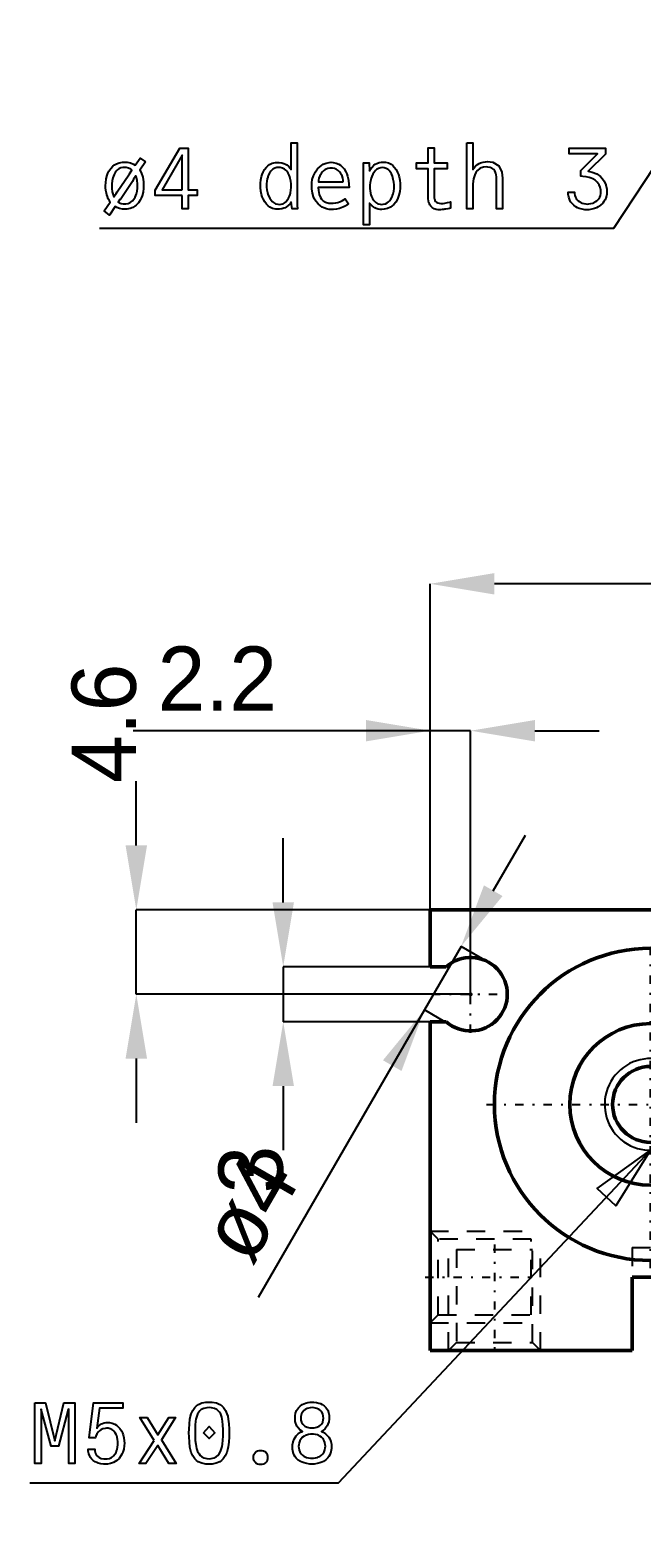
# Model space of a CAD drawing. Header units: millimetres. Extents: x 0 to 771, y 0 to 450.
# Drawn here: x 320.7 to 354, y 205.5 to 286.6 of the extents above; entities that cross this region are included whole.
import ezdxf

# ---------------------------------------------------------------- set-up
doc = ezdxf.new("R2010")
doc.units = ezdxf.units.MM
doc.linetypes.add('Center', pattern=[1.5, 0.45, -0.5, 0.05, -0.5])
doc.linetypes.add('Dashed', pattern=[2, 1, -1])
for name, color, linetype, lineweight in [('2d ConnectionPoints', 7, 'Continuous', 50), ('AM_0', 7, 'Continuous', 50), ('AM_5', 3, 'Continuous', 25), ('AM_7', 7, 'Center', 25), ('AM_9', 6, 'Dashed', 25)]:
    doc.layers.add(name, color=color, linetype=linetype, lineweight=lineweight)
doc.dimstyles.new('ISO-25', dxfattribs={"dimtxt": 2.5, "dimasz": 2.5, "dimexe": 1.25, "dimexo": 0.625, "dimtad": 1, "dimtxsty": 'Standard', "dimcen": 2.5, "dimadec": 0, "dimazin": 0, "dimtfac": 1, "dimtmove": 0, "dimatfit": 3, "dimfxl": 1, "dimarcsym": 0})

# ---------------------------------------------------------------- blocks, each defined once
blk = doc.blocks.new('9_MHF2_16D2_0__BODY_X_0_in_MHF2_16D2_64_0___1400')
at = {"layer": 'AM_0'}
for p, q in [((359.97, 238.67), (342.47, 238.67)), ((342.47, 238.67), (342.47, 235.57)), ((360.27, 238.37), (359.97, 238.67)), ((374.67, 238.37), (360.27, 238.37)), ((374.97, 238.67), (374.67, 238.37)), ((392.47, 238.67), (374.97, 238.67)), ((392.47, 235.57), (392.47, 238.67)), ((342.47, 235.57), (343.347, 235.57)), ((391.593, 235.57), (392.47, 235.57)), ((343.347, 232.57), (342.47, 232.57)), ((342.47, 232.57), (342.47, 214.67)), ((392.47, 232.57), (391.593, 232.57)), ((392.47, 214.67), (392.47, 232.57)), ((353.47, 214.67), (353.47, 218.67)), ((353.47, 218.67), (361.37, 218.67)), ((361.37, 218.67), (361.37, 214.97)), ((373.57, 214.97), (373.57, 218.67)), ((373.57, 218.67), (381.47, 218.67)), ((381.47, 218.67), (381.47, 214.67)), ((342.47, 214.67), (353.47, 214.67)), ((381.47, 214.67), (392.47, 214.67))]:
    blk.add_line(p, q, dxfattribs=at)
for centre, radius in [((354.47, 228.07), 8.5), ((380.47, 228.07), 8.5), ((354.47, 228.07), 4.4), ((380.47, 228.07), 4.4), ((354.47, 228.07), 2.067), ((380.47, 228.07), 2.067)]:
    blk.add_circle(centre, radius, dxfattribs=at)
for centre, start, end in [((344.67, 234.07), 228.59038, 131.40962), ((390.27, 234.07), 48.59038, 311.40962)]:
    blk.add_arc(centre, 2, start, end, dxfattribs=at)
at = {"layer": 'AM_5', "linetype": 'Dashed'}
for p, q in [((364.97, 238.37), (364.97, 226.37)), ((369.97, 238.37), (369.97, 226.37)), ((342.47, 221.17), (347.97, 221.17)), ((392.47, 221.17), (386.97, 221.17)), ((343.47, 214.67), (343.47, 220.17)), ((348.47, 214.67), (348.47, 220.17)), ((386.47, 214.67), (386.47, 220.17)), ((391.47, 214.67), (391.47, 220.17)), ((342.47, 216.17), (347.97, 216.17)), ((392.47, 216.17), (386.97, 216.17))]:
    blk.add_line(p, q, dxfattribs=at)
at = {"layer": 'AM_5'}
for centre in [(354.47, 228.07), (380.47, 228.07)]:
    blk.add_arc(centre, 2.5, 75, 15, dxfattribs=at)
at = {"layer": 'AM_7'}
for p, q in [((367.47, 239.77), (367.47, 205.535)), ((354.47, 219.145), (354.47, 236.995)), ((380.47, 219.145), (380.47, 236.995)), ((344.67, 231.97), (344.67, 236.17)), ((390.27, 231.97), (390.27, 236.17)), ((342.57, 234.07), (346.77, 234.07)), ((388.17, 234.07), (392.37, 234.07)), ((345.545, 228.07), (363.395, 228.07)), ((371.545, 228.07), (389.395, 228.07)), ((345.97, 220.445), (345.97, 214.395)), ((388.97, 220.445), (388.97, 214.395)), ((342.195, 218.67), (348.245, 218.67)), ((386.695, 218.67), (392.745, 218.67))]:
    blk.add_line(p, q, dxfattribs=at)
at = {"layer": 'AM_9'}
for p, q in [((364.97, 238.37), (365.403, 237.937)), ((365.47, 238.37), (365.47, 235.37)), ((369.47, 235.37), (369.47, 238.37)), ((369.537, 237.937), (369.97, 238.37)), ((365.403, 237.937), (365.403, 226.37)), ((369.537, 237.937), (365.403, 237.937)), ((369.537, 226.37), (369.537, 237.937)), ((365.47, 235.37), (369.47, 235.37)), ((365.32, 226.37), (365.32, 218.67)), ((369.62, 226.37), (365.32, 226.37)), ((369.62, 218.67), (369.62, 226.37)), ((342.903, 220.737), (342.47, 221.17)), ((347.97, 220.737), (342.903, 220.737)), ((342.903, 216.603), (342.903, 220.737)), ((347.97, 216.603), (347.97, 220.737)), ((386.97, 216.603), (386.97, 220.737)), ((392.037, 220.737), (386.97, 220.737)), ((392.47, 221.17), (392.037, 220.737)), ((392.037, 216.603), (392.037, 220.737)), ((343.903, 220.17), (348.037, 220.17)), ((343.903, 220.17), (343.903, 215.103)), ((348.037, 215.103), (348.037, 220.17)), ((353.47, 220.27), (353.47, 218.67)), ((353.47, 220.27), (361.37, 220.27)), ((361.37, 220.27), (361.37, 218.67)), ((373.57, 220.27), (381.47, 220.27)), ((373.57, 220.27), (373.57, 218.67)), ((381.47, 220.27), (381.47, 218.67)), ((386.903, 220.17), (391.037, 220.17)), ((386.903, 220.17), (386.903, 215.103)), ((391.037, 215.103), (391.037, 220.17)), ((363.72, 218.67), (363.72, 210.37)), ((371.22, 218.67), (363.72, 218.67)), ((371.22, 210.37), (371.22, 218.67)), ((342.47, 216.17), (342.903, 216.603)), ((342.903, 216.603), (347.97, 216.603)), ((386.97, 216.603), (392.037, 216.603)), ((392.037, 216.603), (392.47, 216.17)), ((343.903, 215.103), (343.47, 214.67)), ((343.903, 215.103), (348.037, 215.103)), ((348.47, 214.67), (348.037, 215.103)), ((386.903, 215.103), (386.47, 214.67)), ((386.903, 215.103), (391.037, 215.103)), ((391.47, 214.67), (391.037, 215.103))]:
    blk.add_line(p, q, dxfattribs=at)
blk = doc.blocks.new('*D29')
at = {"layer": 'AM_5', "color": 0, "lineweight": -2}
for p, q in [((345.904, 239.708), (347.654, 242.739)), ((344.154, 236.677), (342.154, 233.213)), ((345.67, 235.802), (344.154, 236.677)), ((342.154, 233.213), (333.112, 217.551)), ((343.67, 232.338), (342.154, 233.213)), ((340.404, 230.182), (338.654, 227.151))]:
    blk.add_line(p, q, dxfattribs=at)
at = {"layer": 'AM_5', "color": 0}
for points in [[(345.399, 240), (346.41, 239.416), (344.154, 236.677)], [(340.91, 229.89), (339.899, 230.474), (342.154, 233.213)]]:
    blk.add_solid(points, dxfattribs=at)
at = {"layer": 'Defpoints', "color": 0}
for p in [(345.67, 235.802), (342.154, 233.213), (343.67, 232.338)]:
    blk.add_point(p, dxfattribs=at)
at = {"layer": 'AM_5', "color": 0, "insert": (332.614, 222.44), "char_height": 3.5, "attachment_point": 5, "rotation": 60}
blk.add_mtext('ø4', dxfattribs=at)
blk = doc.blocks.new('*D30')
at = {"layer": 'AM_5', "color": 0, "lineweight": -2}
for p, q in [((334.47, 239.07), (334.47, 242.57)), ((342.47, 235.57), (334.47, 235.57)), ((334.47, 235.57), (334.47, 232.57)), ((342.47, 232.57), (334.47, 232.57)), ((334.47, 229.07), (334.47, 225.57))]:
    blk.add_line(p, q, dxfattribs=at)
at = {"layer": 'AM_5', "color": 0}
for points in [[(333.887, 239.07), (335.053, 239.07), (334.47, 235.57)], [(335.053, 229.07), (333.887, 229.07), (334.47, 232.57)]]:
    blk.add_solid(points, dxfattribs=at)
at = {"layer": 'Defpoints', "color": 0}
for p in [(342.47, 235.57), (334.47, 232.57), (342.47, 232.57)]:
    blk.add_point(p, dxfattribs=at)
at = {"layer": 'AM_5', "color": 0, "insert": (332.72, 224.52), "char_height": 3.5, "attachment_point": 5, "rotation": 90}
blk.add_mtext('3', dxfattribs=at)
blk = doc.blocks.new('*D31')
at = {"layer": 'AM_5', "color": 0, "lineweight": -2}
for p, q in [((326.47, 242.17), (326.47, 245.67)), ((342.47, 238.67), (326.47, 238.67)), ((326.47, 234.07), (326.47, 238.67)), ((344.67, 234.07), (326.47, 234.07)), ((326.47, 230.57), (326.47, 227.07))]:
    blk.add_line(p, q, dxfattribs=at)
at = {"layer": 'AM_5', "color": 0}
for points in [[(325.887, 242.17), (327.053, 242.17), (326.47, 238.67)], [(327.053, 230.57), (325.887, 230.57), (326.47, 234.07)]]:
    blk.add_solid(points, dxfattribs=at)
at = {"layer": 'Defpoints', "color": 0}
for p in [(326.47, 238.67), (342.47, 238.67), (344.67, 234.07)]:
    blk.add_point(p, dxfattribs=at)
at = {"layer": 'AM_5', "color": 0, "insert": (324.72, 248.82), "char_height": 3.5, "attachment_point": 5, "rotation": 90}
blk.add_mtext('4.6', dxfattribs=at)
blk = doc.blocks.new('*D32')
at = {"layer": 'AM_5', "color": 0, "lineweight": -2}
for p, q in [((342.47, 248.42), (326.292, 248.42)), ((338.97, 248.42), (335.47, 248.42)), ((342.47, 238.67), (342.47, 248.42)), ((344.67, 248.42), (342.47, 248.42)), ((344.67, 234.07), (344.67, 248.42)), ((348.17, 248.42), (351.67, 248.42))]:
    blk.add_line(p, q, dxfattribs=at)
at = {"layer": 'AM_5', "color": 0}
for points in [[(338.97, 247.837), (338.97, 249.003), (342.47, 248.42)], [(348.17, 249.003), (348.17, 247.837), (344.67, 248.42)]]:
    blk.add_solid(points, dxfattribs=at)
at = {"layer": 'Defpoints', "color": 0}
for p in [(342.47, 248.42), (342.47, 238.67), (344.67, 234.07)]:
    blk.add_point(p, dxfattribs=at)
at = {"layer": 'AM_5', "color": 0, "insert": (330.881, 251.257), "char_height": 3.5, "attachment_point": 5}
blk.add_mtext('2.2', dxfattribs=at)
blk = doc.blocks.new('*D38')
at = {"layer": 'AM_5', "color": 0, "lineweight": -2}
for p, q in [((342.47, 238.67), (342.47, 256.42)), ((388.97, 256.42), (345.97, 256.42)), ((392.47, 238.67), (392.47, 256.42))]:
    blk.add_line(p, q, dxfattribs=at)
at = {"layer": 'AM_5', "color": 0}
for points in [[(345.97, 257.003), (345.97, 255.837), (342.47, 256.42)], [(388.97, 255.837), (388.97, 257.003), (392.47, 256.42)]]:
    blk.add_solid(points, dxfattribs=at)
at = {"layer": 'Defpoints', "color": 0}
for p in [(342.47, 256.42), (342.47, 238.67), (392.47, 238.67)]:
    blk.add_point(p, dxfattribs=at)
at = {"layer": 'AM_5', "color": 0, "insert": (367.47, 259.257), "char_height": 3.5, "attachment_point": 5}
blk.add_mtext('50', dxfattribs=at)

msp = doc.modelspace()

# ---------------------------------------------------------------- linework, layer by layer
at = {"layer": '2d ConnectionPoints'}
msp.add_point((344.67, 234.07), dxfattribs=at)
msp.add_point((344.67, 234.07), dxfattribs=at)
at = {"layer": 'AM_5'}
for p, q in [((352.47, 275.79), (365.47, 295.54)), ((324.47, 275.79), (352.47, 275.79)), ((337.47, 207.47), (354.47, 225.57)), ((320.67, 207.47), (337.47, 207.47))]:
    msp.add_line(p, q, dxfattribs=at)
for points in [[(328.967, 277.568), (327.493, 277.568), (327.493, 277.864), (328.835, 280.139), (329.286, 280.139), (329.286, 277.875), (329.777, 277.875), (329.777, 277.568), (329.286, 277.568), (329.286, 276.84), (328.967, 276.84), (328.967, 277.568)], [(328.972, 277.875), (328.972, 279.757), (327.884, 277.875), (328.972, 277.875)], [(334.187, 276.813), (334.187, 276.813), (334.062, 276.82), (333.891, 276.861), (333.891, 276.861), (333.739, 276.936), (333.648, 277.005), (333.648, 277.005), (333.566, 277.086), (333.46, 277.224), (333.46, 277.224), (333.375, 277.382), (333.33, 277.497), (333.33, 277.497), (333.293, 277.619), (333.253, 277.804), (333.253, 277.804), (333.231, 277.994), (333.227, 278.123), (333.227, 278.123), (333.231, 278.246), (333.252, 278.427), (333.252, 278.427), (333.291, 278.603), (333.327, 278.718), (333.327, 278.718), (333.372, 278.828), (333.455, 278.978), (333.455, 278.978), (333.559, 279.109), (333.639, 279.187), (333.639, 279.187), (333.728, 279.253), (333.876, 279.324), (333.876, 279.324), (334.043, 279.362), (334.164, 279.37), (334.164, 279.37), (334.255, 279.366), (334.385, 279.347), (334.385, 279.347), (334.509, 279.311), (334.588, 279.278), (334.588, 279.278), (334.662, 279.236), (334.763, 279.156), (334.763, 279.156), (334.85, 279.054), (334.902, 278.974), (334.902, 280.435), (335.229, 280.435), (335.229, 277.386), (335.229, 277.386), (335.229, 277.353), (335.23, 277.3), (335.23, 277.3), (335.231, 277.242), (335.231, 277.201), (335.231, 277.201), (335.232, 277.16), (335.234, 277.107), (335.234, 277.107), (335.235, 277.063), (335.236, 277.038), (335.243, 276.84), (334.952, 276.84), (334.902, 277.195), (334.902, 277.195), (334.84, 277.118), (334.744, 277.019), (334.744, 277.019), (334.645, 276.942), (334.576, 276.901), (334.576, 276.901), (334.505, 276.869), (334.393, 276.835), (334.393, 276.835), (334.272, 276.816), (334.187, 276.813)], [(342.979, 276.79), (342.979, 276.79), (342.9, 276.793), (342.792, 276.811), (342.792, 276.811), (342.695, 276.845), (342.636, 276.875), (342.636, 276.875), (342.583, 276.912), (342.514, 276.977), (342.514, 276.977), (342.457, 277.054), (342.426, 277.112), (342.426, 277.112), (342.4, 277.174), (342.373, 277.274), (342.373, 277.274), (342.358, 277.382), (342.355, 277.459), (342.355, 279.024), (341.727, 279.024), (341.727, 279.343), (342.355, 279.343), (342.355, 280.166), (342.683, 280.166), (342.683, 279.343), (343.393, 279.343), (343.393, 279.024), (342.683, 279.024), (342.683, 277.573), (342.683, 277.573), (342.684, 277.515), (342.691, 277.437), (342.691, 277.437), (342.704, 277.369), (342.716, 277.329), (342.716, 277.329), (342.731, 277.294), (342.764, 277.247), (342.764, 277.247), (342.809, 277.208), (342.844, 277.186), (342.844, 277.186), (342.886, 277.168), (342.961, 277.148), (342.961, 277.148), (343.051, 277.138), (343.12, 277.136), (343.12, 277.136), (343.17, 277.139), (343.277, 277.154), (343.277, 277.154), (343.421, 277.182), (343.538, 277.209), (343.584, 277.218), (343.584, 276.876), (343.584, 276.876), (343.519, 276.862), (343.424, 276.843), (343.424, 276.843), (343.331, 276.825), (343.271, 276.815), (343.271, 276.815), (343.211, 276.806), (343.123, 276.796), (343.123, 276.796), (343.036, 276.791), (342.979, 276.79)], [(344.459, 280.435), (344.787, 280.435), (344.787, 278.983), (344.787, 278.983), (344.844, 279.063), (344.941, 279.167), (344.941, 279.167), (345.052, 279.254), (345.132, 279.302), (345.132, 279.302), (345.217, 279.341), (345.35, 279.383), (345.35, 279.383), (345.488, 279.406), (345.583, 279.411), (345.583, 279.411), (345.881, 279.375), (346.204, 279.187), (346.204, 279.187), (346.378, 278.837), (346.411, 278.514), (346.411, 276.84), (346.083, 276.84), (346.083, 278.369), (346.083, 278.369), (346.082, 278.459), (346.074, 278.582), (346.074, 278.582), (346.06, 278.692), (346.047, 278.758), (346.047, 278.758), (346.029, 278.818), (345.989, 278.901), (345.989, 278.901), (345.933, 278.974), (345.887, 279.017), (345.887, 279.017), (345.832, 279.054), (345.732, 279.094), (345.732, 279.094), (345.609, 279.115), (345.515, 279.12), (345.515, 279.12), (345.371, 279.108), (345.186, 279.046), (345.186, 279.046), (345.039, 278.93), (344.961, 278.824), (344.961, 278.824), (344.898, 278.696), (344.83, 278.468), (344.83, 278.468), (344.794, 278.196), (344.787, 277.991), (344.787, 276.84), (344.459, 276.84), (344.459, 280.435)], [(350.323, 277.755), (350.323, 277.755), (350.327, 277.677), (350.347, 277.569), (350.347, 277.569), (350.385, 277.47), (350.42, 277.409), (350.42, 277.409), (350.461, 277.352), (350.533, 277.278), (350.533, 277.278), (350.616, 277.216), (350.678, 277.181), (350.678, 277.181), (350.743, 277.153), (350.845, 277.122), (350.845, 277.122), (350.951, 277.105), (351.024, 277.102), (351.024, 277.102), (351.101, 277.105), (351.213, 277.122), (351.213, 277.122), (351.321, 277.153), (351.39, 277.182), (351.39, 277.182), (351.455, 277.217), (351.543, 277.28), (351.543, 277.28), (351.619, 277.355), (351.663, 277.412), (351.663, 277.412), (351.7, 277.474), (351.74, 277.572), (351.74, 277.572), (351.761, 277.679), (351.765, 277.755), (351.765, 277.755), (351.76, 277.862), (351.729, 278.011), (351.729, 278.011), (351.674, 278.144), (351.622, 278.224), (351.622, 278.224), (351.56, 278.297), (351.452, 278.393), (351.452, 278.393), (351.325, 278.471), (351.23, 278.513), (351.23, 278.513), (351.127, 278.548), (350.964, 278.586), (350.964, 278.586), (350.788, 278.606), (350.664, 278.61), (350.664, 278.928), (351.588, 279.834), (350.045, 279.834), (350.045, 280.139), (352.02, 280.139), (352.02, 279.82), (351.076, 278.888), (351.076, 278.888), (351.282, 278.84), (351.544, 278.737), (351.544, 278.737), (351.751, 278.596), (351.857, 278.481), (351.857, 278.481), (351.942, 278.354), (352.034, 278.146), (352.034, 278.146), (352.083, 277.918), (352.093, 277.755), (352.093, 277.755), (352.087, 277.637), (352.053, 277.473), (352.053, 277.473), (351.991, 277.324), (351.934, 277.232), (351.934, 277.232), (351.866, 277.149), (351.751, 277.04), (351.751, 277.04), (351.62, 276.95), (351.523, 276.901), (351.523, 276.901), (351.421, 276.861), (351.266, 276.818), (351.266, 276.818), (351.105, 276.794), (350.996, 276.79), (350.996, 276.79), (350.89, 276.794), (350.737, 276.818), (350.737, 276.818), (350.589, 276.861), (350.495, 276.9), (350.495, 276.9), (350.405, 276.949), (350.284, 277.038), (350.284, 277.038), (350.18, 277.146), (350.119, 277.229), (350.119, 277.229), (350.068, 277.32), (350.013, 277.47), (350.013, 277.47), (349.983, 277.635), (349.977, 277.755), (350.323, 277.755)], [(326.963, 279.393), (326.661, 278.951), (326.661, 278.951), (326.736, 278.81), (326.818, 278.572), (326.818, 278.572), (326.862, 278.305), (326.87, 278.109), (326.87, 278.109), (326.865, 277.958), (326.838, 277.745), (326.838, 277.745), (326.789, 277.549), (326.743, 277.428), (326.743, 277.428), (326.687, 277.316), (326.589, 277.169), (326.589, 277.169), (326.47, 277.046), (326.381, 276.977), (326.381, 276.977), (326.284, 276.919), (326.127, 276.857), (326.127, 276.857), (325.957, 276.824), (325.835, 276.817), (325.835, 276.817), (325.723, 276.823), (325.563, 276.853), (325.563, 276.853), (325.413, 276.908), (325.319, 276.958), (325.011, 276.503), (324.725, 276.722), (325.055, 277.206), (325.055, 277.206), (325.007, 277.276), (324.945, 277.39), (324.945, 277.39), (324.893, 277.514), (324.865, 277.603), (324.865, 277.603), (324.841, 277.697), (324.816, 277.844), (324.816, 277.844), (324.802, 278), (324.8, 278.109), (324.8, 278.109), (324.805, 278.261), (324.831, 278.473), (324.831, 278.473), (324.881, 278.668), (324.926, 278.787), (324.926, 278.787), (324.981, 278.898), (325.079, 279.043), (325.079, 279.043), (325.197, 279.165), (325.287, 279.232), (325.287, 279.232), (325.384, 279.288), (325.542, 279.349), (325.542, 279.349), (325.716, 279.382), (325.84, 279.388), (325.84, 279.388), (325.97, 279.381), (326.151, 279.344), (326.151, 279.344), (326.315, 279.276), (326.415, 279.213), (326.681, 279.606), (326.963, 279.393)], [(325.137, 278.082), (325.137, 278.082), (325.141, 277.948), (325.165, 277.763), (325.165, 277.763), (325.209, 277.596), (325.25, 277.495), (325.371, 277.673), (325.426, 277.773), (326.058, 278.696), (326.103, 278.751), (326.235, 278.944), (326.235, 278.944), (326.164, 278.999), (326.045, 279.059), (326.045, 279.059), (325.915, 279.091), (325.821, 279.097), (325.821, 279.097), (325.741, 279.092), (325.629, 279.066), (325.629, 279.066), (325.526, 279.019), (325.462, 278.975), (325.462, 278.975), (325.403, 278.922), (325.325, 278.826), (325.325, 278.826), (325.259, 278.711), (325.222, 278.624), (325.222, 278.624), (325.191, 278.528), (325.158, 278.373), (325.158, 278.373), (325.14, 278.204), (325.137, 278.082)], [(334.26, 277.081), (334.26, 277.081), (334.351, 277.087), (334.473, 277.12), (334.473, 277.12), (334.578, 277.182), (334.639, 277.238), (334.639, 277.238), (334.692, 277.304), (334.76, 277.414), (334.76, 277.414), (334.812, 277.537), (334.839, 277.626), (334.839, 277.626), (334.86, 277.719), (334.883, 277.861), (334.883, 277.861), (334.895, 278.006), (334.897, 278.105), (334.897, 278.105), (334.894, 278.204), (334.88, 278.349), (334.88, 278.349), (334.853, 278.489), (334.829, 278.58), (334.829, 278.58), (334.798, 278.667), (334.739, 278.786), (334.739, 278.786), (334.664, 278.89), (334.605, 278.951), (334.605, 278.951), (334.539, 279.004), (334.427, 279.06), (334.427, 279.06), (334.299, 279.091), (334.205, 279.097), (334.205, 279.097), (334.122, 279.091), (334.007, 279.06), (334.007, 279.06), (333.904, 279.001), (333.843, 278.948), (333.843, 278.948), (333.787, 278.885), (333.715, 278.779), (333.715, 278.779), (333.657, 278.66), (333.625, 278.572), (333.625, 278.572), (333.6, 278.482), (333.572, 278.345), (333.572, 278.345), (333.558, 278.207), (333.555, 278.114), (333.555, 278.114), (333.558, 278.017), (333.575, 277.872), (333.575, 277.872), (333.606, 277.727), (333.634, 277.632), (333.634, 277.632), (333.669, 277.539), (333.734, 277.414), (333.734, 277.414), (333.813, 277.303), (333.873, 277.237), (333.873, 277.237), (333.94, 277.181), (334.05, 277.12), (334.05, 277.12), (334.172, 277.087), (334.26, 277.081)], [(337.078, 276.804), (337.078, 276.804), (336.979, 276.809), (336.831, 276.837), (336.831, 276.837), (336.684, 276.889), (336.587, 276.937), (336.587, 276.937), (336.493, 276.996), (336.364, 277.11), (336.364, 277.11), (336.249, 277.252), (336.181, 277.363), (336.181, 277.363), (336.122, 277.487), (336.059, 277.697), (336.059, 277.697), (336.025, 277.935), (336.018, 278.109), (336.018, 278.109), (336.024, 278.247), (336.054, 278.445), (336.054, 278.445), (336.111, 278.631), (336.164, 278.75), (336.164, 278.75), (336.226, 278.861), (336.334, 279.009), (336.334, 279.009), (336.46, 279.135), (336.554, 279.207), (336.554, 279.207), (336.653, 279.267), (336.808, 279.333), (336.808, 279.333), (336.971, 279.368), (337.083, 279.374), (337.083, 279.374), (337.193, 279.368), (337.349, 279.335), (337.349, 279.335), (337.494, 279.272), (337.584, 279.215), (337.584, 279.215), (337.668, 279.145), (337.78, 279.018), (337.78, 279.018), (337.875, 278.863), (337.928, 278.744), (337.928, 278.744), (337.973, 278.615), (338.021, 278.401), (338.021, 278.401), (338.047, 278.165), (338.052, 277.996), (336.378, 277.996), (336.378, 277.996), (336.382, 277.836), (336.419, 277.627), (336.419, 277.627), (336.49, 277.454), (336.556, 277.359), (336.556, 277.359), (336.637, 277.28), (336.78, 277.195), (336.78, 277.195), (336.953, 277.149), (337.083, 277.14), (337.083, 277.14), (337.185, 277.143), (337.325, 277.159), (337.325, 277.159), (337.45, 277.187), (337.525, 277.213), (337.525, 277.213), (337.595, 277.243), (337.694, 277.293), (337.694, 277.293), (337.786, 277.347), (337.843, 277.386), (338.029, 277.113), (338.029, 277.113), (337.96, 277.061), (337.846, 276.99), (337.846, 276.99), (337.719, 276.928), (337.628, 276.891), (337.628, 276.891), (337.53, 276.86), (337.373, 276.826), (337.373, 276.826), (337.201, 276.807), (337.078, 276.804)], [(337.733, 278.31), (337.733, 278.31), (337.728, 278.396), (337.707, 278.517), (337.707, 278.517), (337.672, 278.629), (337.641, 278.699), (337.641, 278.699), (337.605, 278.763), (337.541, 278.848), (337.541, 278.848), (337.465, 278.919), (337.409, 278.959), (337.409, 278.959), (337.349, 278.992), (337.253, 279.028), (337.253, 279.028), (337.15, 279.048), (337.078, 279.051), (337.078, 279.051), (337.005, 279.048), (336.9, 279.028), (336.9, 279.028), (336.801, 278.992), (336.738, 278.959), (336.738, 278.959), (336.679, 278.919), (336.6, 278.848), (336.6, 278.848), (336.531, 278.763), (336.491, 278.699), (336.491, 278.699), (336.457, 278.629), (336.417, 278.517), (336.417, 278.517), (336.392, 278.396), (336.382, 278.31), (337.733, 278.31)], [(338.848, 278.783), (338.848, 278.783), (338.847, 278.904), (338.844, 279.076), (338.844, 279.076), (338.839, 279.239), (338.834, 279.343), (339.148, 279.343), (339.162, 278.91), (339.162, 278.91), (339.216, 278.998), (339.306, 279.114), (339.306, 279.114), (339.408, 279.21), (339.481, 279.264), (339.481, 279.264), (339.559, 279.309), (339.685, 279.357), (339.685, 279.357), (339.821, 279.383), (339.917, 279.388), (339.917, 279.388), (340.037, 279.38), (340.202, 279.34), (340.202, 279.34), (340.349, 279.266), (340.436, 279.197), (340.436, 279.197), (340.514, 279.116), (340.615, 278.98), (340.615, 278.98), (340.696, 278.824), (340.739, 278.71), (340.739, 278.71), (340.774, 278.591), (340.812, 278.409), (340.812, 278.409), (340.832, 278.222), (340.836, 278.096), (340.836, 278.096), (340.832, 277.965), (340.81, 277.775), (340.81, 277.775), (340.768, 277.591), (340.73, 277.472), (340.73, 277.472), (340.683, 277.359), (340.595, 277.206), (340.595, 277.206), (340.485, 277.072), (340.399, 276.994), (340.399, 276.994), (340.305, 276.927), (340.146, 276.855), (340.146, 276.855), (339.966, 276.816), (339.835, 276.808), (339.835, 276.808), (339.752, 276.811), (339.636, 276.829), (339.636, 276.829), (339.53, 276.861), (339.465, 276.891), (339.465, 276.891), (339.404, 276.928), (339.315, 276.998), (339.315, 276.998), (339.23, 277.086), (339.175, 277.154), (339.175, 275.976), (338.848, 275.976), (338.848, 278.783)], [(339.833, 277.081), (339.833, 277.081), (339.916, 277.087), (340.031, 277.115), (340.031, 277.115), (340.136, 277.168), (340.199, 277.217), (340.199, 277.217), (340.257, 277.274), (340.332, 277.373), (340.332, 277.373), (340.394, 277.488), (340.428, 277.574), (340.428, 277.574), (340.455, 277.664), (340.485, 277.805), (340.485, 277.805), (340.501, 277.953), (340.504, 278.055), (340.504, 278.055), (340.501, 278.149), (340.488, 278.291), (340.488, 278.291), (340.464, 278.433), (340.441, 278.527), (340.441, 278.527), (340.413, 278.618), (340.359, 278.744), (340.359, 278.744), (340.29, 278.856), (340.237, 278.923), (340.237, 278.923), (340.176, 278.981), (340.074, 279.043), (340.074, 279.043), (339.957, 279.077), (339.871, 279.083), (339.871, 279.083), (339.784, 279.077), (339.664, 279.042), (339.664, 279.042), (339.555, 278.978), (339.49, 278.919), (339.49, 278.919), (339.431, 278.851), (339.355, 278.736), (339.355, 278.736), (339.293, 278.607), (339.259, 278.513), (339.259, 278.513), (339.232, 278.417), (339.203, 278.272), (339.203, 278.272), (339.187, 278.129), (339.184, 278.034), (339.184, 278.034), (339.187, 277.949), (339.2, 277.821), (339.2, 277.821), (339.224, 277.691), (339.247, 277.603), (339.247, 277.603), (339.275, 277.518), (339.33, 277.401), (339.33, 277.401), (339.4, 277.296), (339.455, 277.232), (339.455, 277.232), (339.517, 277.178), (339.622, 277.119), (339.622, 277.119), (339.743, 277.087), (339.833, 277.081)], [(325.821, 277.104), (325.821, 277.104), (325.905, 277.109), (326.022, 277.134), (326.022, 277.134), (326.129, 277.18), (326.196, 277.223), (326.196, 277.223), (326.257, 277.275), (326.338, 277.368), (326.338, 277.368), (326.406, 277.48), (326.445, 277.565), (326.445, 277.565), (326.477, 277.656), (326.511, 277.806), (326.511, 277.806), (326.53, 277.97), (326.533, 278.087), (326.533, 278.087), (326.53, 278.209), (326.511, 278.381), (326.511, 278.381), (326.475, 278.538), (326.442, 278.635), (326.317, 278.451), (326.263, 278.332), (325.639, 277.404), (325.58, 277.345), (325.485, 277.204), (325.485, 277.204), (325.545, 277.168), (325.643, 277.129), (325.643, 277.129), (325.747, 277.108), (325.821, 277.104)], [(354.47, 225.57), (352.584, 222.54), (351.564, 223.498), (354.47, 225.57)], [(320.945, 211.819), (321.532, 211.819), (322.033, 209.758), (322.529, 211.819), (323.125, 211.819), (323.125, 208.52), (322.788, 208.52), (322.788, 211.473), (322.765, 211.462), (322.242, 209.453), (321.828, 209.453), (321.298, 211.462), (321.282, 211.471), (321.282, 208.52), (320.945, 208.52), (320.945, 211.819)], [(324.787, 208.479), (324.787, 208.479), (324.685, 208.483), (324.538, 208.501), (324.538, 208.501), (324.401, 208.535), (324.314, 208.567), (324.314, 208.567), (324.233, 208.606), (324.124, 208.678), (324.124, 208.678), (324.03, 208.769), (323.976, 208.839), (323.976, 208.839), (323.931, 208.916), (323.881, 209.047), (323.881, 209.047), (323.855, 209.194), (323.85, 209.303), (324.205, 209.303), (324.205, 209.303), (324.211, 209.201), (324.246, 209.067), (324.246, 209.067), (324.31, 208.958), (324.37, 208.898), (324.37, 208.898), (324.44, 208.849), (324.56, 208.795), (324.56, 208.795), (324.698, 208.767), (324.801, 208.761), (324.801, 208.761), (324.889, 208.766), (325.009, 208.791), (325.009, 208.791), (325.115, 208.838), (325.179, 208.882), (325.179, 208.882), (325.235, 208.933), (325.309, 209.021), (325.309, 209.021), (325.368, 209.123), (325.399, 209.198), (325.399, 209.198), (325.425, 209.278), (325.452, 209.403), (325.452, 209.403), (325.467, 209.534), (325.47, 209.626), (325.47, 209.626), (325.467, 209.709), (325.453, 209.831), (325.453, 209.831), (325.426, 209.947), (325.401, 210.023), (325.401, 210.023), (325.371, 210.094), (325.316, 210.19), (325.316, 210.19), (325.247, 210.273), (325.194, 210.322), (325.194, 210.322), (325.136, 210.363), (325.039, 210.407), (325.039, 210.407), (324.93, 210.431), (324.851, 210.436), (324.851, 210.436), (324.766, 210.43), (324.647, 210.401), (324.647, 210.401), (324.537, 210.347), (324.469, 210.297), (324.469, 210.297), (324.407, 210.237), (324.33, 210.132), (324.33, 210.132), (324.273, 210.009), (324.246, 209.917), (323.9, 209.917), (324.137, 211.828), (325.743, 211.828), (325.743, 211.532), (324.46, 211.532), (324.314, 210.438), (324.314, 210.438), (324.362, 210.497), (324.437, 210.573), (324.437, 210.573), (324.516, 210.637), (324.571, 210.671), (324.571, 210.671), (324.629, 210.699), (324.722, 210.73), (324.722, 210.73), (324.824, 210.746), (324.896, 210.75), (324.896, 210.75), (325.008, 210.743), (325.164, 210.712), (325.164, 210.712), (325.306, 210.653), (325.392, 210.599), (325.392, 210.599), (325.472, 210.535), (325.577, 210.422), (325.577, 210.422), (325.663, 210.29), (325.711, 210.191), (325.711, 210.191), (325.75, 210.085), (325.793, 209.918), (325.793, 209.918), (325.816, 209.741), (325.82, 209.617), (325.82, 209.617), (325.815, 209.486), (325.788, 209.301), (325.788, 209.301), (325.737, 209.13), (325.69, 209.024), (325.69, 209.024), (325.634, 208.925), (325.535, 208.794), (325.535, 208.794), (325.416, 208.684), (325.326, 208.622), (325.326, 208.622), (325.23, 208.571), (325.074, 208.515), (325.074, 208.515), (324.906, 208.485), (324.787, 208.479)], [(330.433, 208.475), (330.433, 208.475), (330.261, 208.483), (330.035, 208.527), (330.035, 208.527), (329.847, 208.608), (329.743, 208.684), (329.743, 208.684), (329.654, 208.774), (329.543, 208.932), (329.543, 208.932), (329.461, 209.118), (329.421, 209.258), (329.421, 209.258), (329.392, 209.412), (329.359, 209.671), (329.359, 209.671), (329.342, 209.965), (329.338, 210.181), (329.338, 210.181), (329.342, 210.391), (329.359, 210.679), (329.359, 210.679), (329.392, 210.934), (329.423, 211.086), (329.423, 211.086), (329.463, 211.225), (329.546, 211.41), (329.546, 211.41), (329.657, 211.567), (329.747, 211.656), (329.747, 211.656), (329.851, 211.731), (330.038, 211.812), (330.038, 211.812), (330.263, 211.856), (330.433, 211.864), (330.433, 211.864), (330.604, 211.856), (330.829, 211.812), (330.829, 211.812), (331.017, 211.731), (331.121, 211.656), (331.121, 211.656), (331.211, 211.567), (331.322, 211.41), (331.322, 211.41), (331.406, 211.225), (331.446, 211.087), (331.446, 211.087), (331.477, 210.936), (331.51, 210.68), (331.51, 210.68), (331.528, 210.392), (331.532, 210.181), (331.532, 210.181), (331.528, 209.969), (331.509, 209.677), (331.509, 209.677), (331.475, 209.419), (331.443, 209.264), (331.443, 209.264), (331.401, 209.123), (331.316, 208.935), (331.316, 208.935), (331.203, 208.775), (331.113, 208.685), (331.113, 208.685), (331.009, 208.609), (330.822, 208.527), (330.822, 208.527), (330.6, 208.483), (330.433, 208.475)], [(330.433, 208.775), (330.433, 208.775), (330.553, 208.782), (330.711, 208.82), (330.711, 208.82), (330.843, 208.891), (330.916, 208.957), (330.916, 208.957), (330.98, 209.034), (331.058, 209.169), (331.058, 209.169), (331.116, 209.325), (331.144, 209.441), (331.144, 209.441), (331.165, 209.568), (331.187, 209.778), (331.187, 209.778), (331.199, 210.011), (331.202, 210.181), (331.202, 210.181), (331.2, 210.36), (331.189, 210.602), (331.189, 210.602), (331.169, 210.813), (331.15, 210.935), (331.15, 210.935), (331.125, 211.045), (331.07, 211.193), (331.07, 211.193), (330.994, 211.319), (330.932, 211.391), (330.932, 211.391), (330.859, 211.452), (330.724, 211.517), (330.724, 211.517), (330.559, 211.553), (330.433, 211.559), (330.433, 211.559), (330.307, 211.553), (330.144, 211.517), (330.144, 211.517), (330.01, 211.452), (329.937, 211.391), (329.937, 211.391), (329.875, 211.319), (329.799, 211.193), (329.799, 211.193), (329.745, 211.045), (329.72, 210.935), (329.72, 210.935), (329.701, 210.813), (329.681, 210.602), (329.681, 210.602), (329.67, 210.36), (329.668, 210.181), (329.668, 210.181), (329.671, 210.01), (329.682, 209.775), (329.682, 209.775), (329.704, 209.565), (329.724, 209.439), (329.724, 209.439), (329.751, 209.324), (329.808, 209.168), (329.808, 209.168), (329.885, 209.034), (329.948, 208.957), (329.948, 208.957), (330.021, 208.891), (330.153, 208.82), (330.153, 208.82), (330.312, 208.782), (330.433, 208.775)], [(336.04, 208.484), (336.04, 208.484), (335.925, 208.487), (335.76, 208.508), (335.76, 208.508), (335.604, 208.545), (335.505, 208.58), (335.505, 208.58), (335.411, 208.623), (335.285, 208.705), (335.285, 208.705), (335.177, 208.807), (335.114, 208.886), (335.114, 208.886), (335.06, 208.974), (335.003, 209.123), (335.003, 209.123), (334.972, 209.293), (334.966, 209.416), (334.966, 209.416), (334.972, 209.535), (335.003, 209.7), (335.003, 209.7), (335.061, 209.849), (335.115, 209.94), (335.115, 209.94), (335.178, 210.022), (335.289, 210.128), (335.289, 210.128), (335.418, 210.213), (335.514, 210.258), (335.514, 210.258), (335.369, 210.357), (335.212, 210.55), (335.212, 210.55), (335.127, 210.799), (335.111, 210.995), (335.111, 210.995), (335.117, 211.105), (335.144, 211.257), (335.144, 211.257), (335.196, 211.393), (335.243, 211.475), (335.243, 211.475), (335.299, 211.55), (335.395, 211.646), (335.395, 211.646), (335.506, 211.725), (335.588, 211.768), (335.588, 211.768), (335.674, 211.802), (335.807, 211.84), (335.807, 211.84), (335.945, 211.86), (336.04, 211.864), (336.04, 211.864), (336.139, 211.861), (336.282, 211.842), (336.282, 211.842), (336.417, 211.807), (336.504, 211.774), (336.504, 211.774), (336.585, 211.735), (336.694, 211.661), (336.694, 211.661), (336.789, 211.569), (336.844, 211.499), (336.844, 211.499), (336.89, 211.421), (336.94, 211.292), (336.94, 211.292), (336.967, 211.146), (336.972, 211.041), (336.972, 211.041), (336.968, 210.937), (336.944, 210.79), (336.944, 210.79), (336.901, 210.655), (336.861, 210.571), (336.861, 210.571), (336.813, 210.493), (336.726, 210.391), (336.726, 210.391), (336.623, 210.307), (336.545, 210.26), (336.545, 210.26), (336.642, 210.213), (336.774, 210.126), (336.774, 210.126), (336.887, 210.022), (336.952, 209.942), (336.952, 209.942), (337.007, 209.856), (337.066, 209.716), (337.066, 209.716), (337.098, 209.565), (337.104, 209.457), (337.104, 209.457), (337.098, 209.327), (337.067, 209.148), (337.067, 209.148), (337.01, 208.992), (336.956, 208.9), (336.956, 208.9), (336.894, 208.817), (336.785, 208.711), (336.785, 208.711), (336.661, 208.627), (336.568, 208.583), (336.568, 208.583), (336.471, 208.547), (336.316, 208.508), (336.316, 208.508), (336.153, 208.488), (336.04, 208.484)], [(336.04, 210.461), (336.04, 210.461), (336.151, 210.466), (336.299, 210.495), (336.299, 210.495), (336.424, 210.549), (336.495, 210.599), (336.495, 210.599), (336.554, 210.659), (336.617, 210.764), (336.617, 210.764), (336.652, 210.888), (336.658, 210.982), (336.658, 210.982), (336.652, 211.085), (336.619, 211.223), (336.619, 211.223), (336.556, 211.339), (336.499, 211.405), (336.499, 211.405), (336.43, 211.46), (336.305, 211.519), (336.305, 211.519), (336.154, 211.551), (336.04, 211.557), (336.04, 211.557), (335.928, 211.551), (335.781, 211.518), (335.781, 211.518), (335.658, 211.458), (335.589, 211.402), (335.589, 211.402), (335.532, 211.336), (335.47, 211.218), (335.47, 211.218), (335.436, 211.078), (335.43, 210.972), (335.43, 210.972), (335.436, 210.88), (335.469, 210.758), (335.469, 210.758), (335.53, 210.654), (335.586, 210.596), (335.586, 210.596), (335.654, 210.547), (335.777, 210.494), (335.777, 210.494), (335.926, 210.466), (336.04, 210.461)], [(327.439, 209.769), (326.67, 211.023), (327.069, 211.023), (327.642, 210.074), (328.245, 211.023), (328.606, 211.023), (327.847, 209.799), (328.643, 208.52), (328.24, 208.52), (327.635, 209.503), (326.996, 208.52), (326.627, 208.52), (327.439, 209.769)], [(330.128, 210.181), (330.433, 210.522), (330.738, 210.181), (330.433, 209.871), (330.128, 210.181)], [(336.04, 208.798), (336.04, 208.798), (336.115, 208.8), (336.224, 208.816), (336.224, 208.816), (336.329, 208.844), (336.397, 208.87), (336.397, 208.87), (336.461, 208.902), (336.547, 208.962), (336.547, 208.962), (336.621, 209.035), (336.664, 209.091), (336.664, 209.091), (336.7, 209.153), (336.74, 209.255), (336.74, 209.255), (336.761, 209.37), (336.765, 209.453), (336.765, 209.453), (336.761, 209.537), (336.74, 209.654), (336.74, 209.654), (336.701, 209.758), (336.665, 209.82), (336.665, 209.82), (336.623, 209.877), (336.549, 209.95), (336.549, 209.95), (336.464, 210.011), (336.4, 210.043), (336.4, 210.043), (336.333, 210.07), (336.228, 210.099), (336.228, 210.099), (336.117, 210.114), (336.04, 210.117), (336.04, 210.117), (335.961, 210.114), (335.848, 210.097), (335.848, 210.097), (335.74, 210.067), (335.672, 210.039), (335.672, 210.039), (335.608, 210.004), (335.522, 209.942), (335.522, 209.942), (335.448, 209.866), (335.406, 209.809), (335.406, 209.809), (335.37, 209.746), (335.332, 209.642), (335.332, 209.642), (335.311, 209.527), (335.307, 209.444), (335.307, 209.444), (335.311, 209.362), (335.332, 209.25), (335.332, 209.25), (335.371, 209.15), (335.407, 209.089), (335.407, 209.089), (335.45, 209.033), (335.524, 208.961), (335.524, 208.961), (335.609, 208.902), (335.673, 208.87), (335.673, 208.87), (335.741, 208.844), (335.848, 208.816), (335.848, 208.816), (335.961, 208.8), (336.04, 208.798)], [(333.233, 208.456), (333.233, 208.456), (333.166, 208.461), (333.077, 208.483), (333.077, 208.483), (333, 208.524), (332.955, 208.562), (332.955, 208.562), (332.918, 208.607), (332.877, 208.685), (332.877, 208.685), (332.855, 208.776), (332.851, 208.843), (332.851, 208.843), (332.855, 208.91), (332.877, 209.001), (332.877, 209.001), (332.918, 209.079), (332.955, 209.124), (332.955, 209.124), (333, 209.162), (333.077, 209.203), (333.077, 209.203), (333.166, 209.226), (333.233, 209.23), (333.233, 209.23), (333.3, 209.226), (333.391, 209.203), (333.391, 209.203), (333.469, 209.162), (333.514, 209.124), (333.514, 209.124), (333.552, 209.079), (333.593, 209.001), (333.593, 209.001), (333.615, 208.91), (333.619, 208.843), (333.619, 208.843), (333.615, 208.777), (333.593, 208.687), (333.593, 208.687), (333.552, 208.609), (333.514, 208.563), (333.514, 208.563), (333.469, 208.525), (333.391, 208.483), (333.391, 208.483), (333.3, 208.461), (333.233, 208.456)]]:
    msp.add_lwpolyline(points, dxfattribs=at)

# ---------------------------------------------------------------- block references
msp.add_blockref('9_MHF2_16D2_0__BODY_X_0_in_MHF2_16D2_64_0___1400', (0, 0))

# ---------------------------------------------------------------- dimensions: what is measured, and where the dimension line sits
for base, p1, text, picture, middle in [((342.47, 256.42), (392.47, 238.67), '50', '*D38', (367.47, 256.42)), ((342.47, 248.42), (344.67, 234.07), '2.2', '*D32', (330.881, 248.42))]:
    dim = msp.add_linear_dim(base=base, p1=p1, p2=(342.47, 238.67), text=text, dimstyle='ISO-25', override={"dimtxt": 3.5, "dimasz": 3.5, "dimexe": 0, "dimexo": 0, "dimgap": 1.05}, dxfattribs=at)
    dim.commit()
    dim.dimension.update_dxf_attribs({"geometry": picture, "text_midpoint": middle, "dimtype": 160})
for base, p1, p2, text, picture, middle in [((326.47, 238.67), (344.67, 234.07), (342.47, 238.67), '4.6', '*D31', (324.72, 248.82)), ((334.47, 232.57), (342.47, 235.57), (342.47, 232.57), '3', '*D30', (332.72, 224.52))]:
    dim = msp.add_linear_dim(base=base, p1=p1, p2=p2, angle=90, text=text, dimstyle='ISO-25', override={"dimtxt": 3.5, "dimasz": 3.5, "dimexe": 0, "dimexo": 0, "dimgap": 1.05}, dxfattribs=at)
    dim.commit()
    dim.dimension.update_dxf_attribs({"geometry": picture, "text_midpoint": middle, "dimtype": 160, "text_rotation": 90})
dim = msp.add_linear_dim(base=(342.154, 233.213), p1=(345.67, 235.802), p2=(343.67, 232.338), angle=240, text='ø4', dimstyle='ISO-25', override={"dimtxt": 3.5, "dimasz": 3.5, "dimexe": 0, "dimexo": 0, "dimgap": 1.05}, dxfattribs=at)
dim.commit()
dim.dimension.update_dxf_attribs({"geometry": '*D29', "text_midpoint": (335.104, 221.002), "dimtype": 161})

doc.saveas('drawing.dxf')
